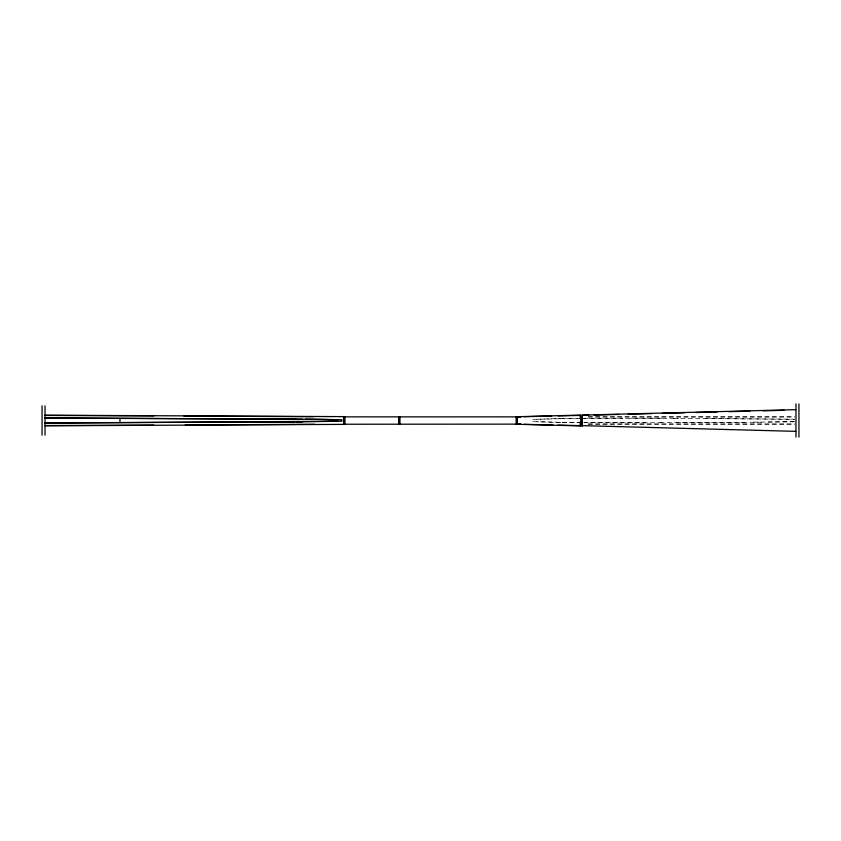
<?xml version="1.0" encoding="UTF-8"?>
<svg xmlns="http://www.w3.org/2000/svg" width="841" height="841" viewBox="0 0 841 841"><rect width="100%" height="100%" fill="white"/><g stroke="black" fill="none" stroke-linecap="round" stroke-linejoin="round"><path stroke-width="0.63" stroke-dasharray="4.21 3.15" d="M532.784 419.323L581.31 418.313M536.863 419.228L560.779 418.534M767.844 421.993L794.545 421.635M794.503 421.835L752.548 422.15M559.707 418.555L577.862 418.376M761.536 422.214L673.536 422.645M583.906 418.292L622.571 418.177M745.094 422.361L657.914 422.697M581.646 418.345L678.34 418.271M661.951 422.781L581.646 422.655M588.216 416.873L794.461 416.863M588.216 416.989L794.461 416.978M645.899 422.813L583.906 422.708M588.216 424.011L794.461 424.022M588.216 424.127L794.461 424.137M661.951 418.219L630.287 418.177M673.536 418.355L794.503 419.165M705.252 418.503L794.545 419.365M581.31 422.655L559.707 422.445M581.31 422.687L532.784 421.677M560.779 422.466L536.863 421.772"/><path stroke-width="1.26" d="M516.773 424.285L516.773 416.715M516.773 420.5L516.773 419.848M337.609 421.225L296.537 421.93M517.593 416.715L580.395 415.118M795.775 409.651L582.329 415.097L582.329 425.903M582.329 415.338L588.879 415.17M594.114 415.044L618.997 414.424M628.164 414.192L651.733 413.604M662.203 413.351L684.469 412.794M696.253 412.5L717.205 411.974M728.989 411.68L749.941 411.165M763.039 410.839L783.991 410.313M517.593 416.863L520.211 416.8M524.132 416.705L551.612 416.032M558.151 415.875L582.329 415.401M244.353 419.239L295.023 419.196M276.857 419.239L287.296 419.207M153.85 425.125L45.067 425.557M185.23 424.957L314.692 424.285M45.057 423.107L341.909 421.183L341.909 419.817L326.308 419.407L45.057 417.893M45.067 425.798L344.064 424.369M302.487 421.793L45.057 422.918M580.395 415.591L582.329 415.591M580.395 415.896L582.329 415.896M580.395 416.327L582.329 416.327M516.773 416.863L520.642 416.863M580.395 416.852L582.329 416.852M516.773 416.978L520.642 416.978M580.395 417.462L582.329 417.462M45.057 418.082L302.487 419.207M580.395 418.156L582.329 418.156M582.329 418.902L580.395 418.902L580.395 415.338M580.395 419.691L582.329 419.691M580.395 421.309L582.329 421.309M287.885 421.951L243.207 421.762M582.329 422.098L580.395 422.098L580.395 425.662L582.329 425.662L558.151 425.125M580.395 422.844L582.329 422.844M580.395 423.538L582.329 423.538M516.773 424.022L520.642 424.022M516.773 424.137L520.642 424.137M580.395 424.148L582.329 424.148M580.395 424.673L582.329 424.673M580.395 425.104L582.329 425.104M580.395 425.409L582.329 425.409M295.023 421.804L276.857 421.762M45.067 415.202L344.064 416.631L344.179 424.369M45.067 415.443L153.85 415.875M183.927 416.032L313.378 416.715M305.556 419.123L337.609 419.785M517.593 424.137L520.211 424.2M524.132 424.295L552.926 424.999M582.329 425.662L795.775 431.349M517.593 424.285L580.395 425.903M798.95 403.911L798.95 437.089M795.975 403.911L795.975 437.089M581.646 417.956L581.646 423.044M581.31 417.956L581.31 423.044M516.889 416.715L516.889 424.285M516.248 416.715L516.248 424.285M399.864 416.715L399.864 424.285M399.422 416.715L399.422 424.285M399.401 416.715L399.401 424.285M398.813 416.715L398.813 424.285M344.799 416.715L344.799 424.285M344.274 416.631L344.274 424.369M119.958 418.839L119.958 422.382M45.036 405.825L45.036 435.175M42.05 405.825L42.05 435.175M516.542 416.863L344.505 416.863L344.505 424.232L516.542 424.137L516.542 416.779"/></g></svg>
